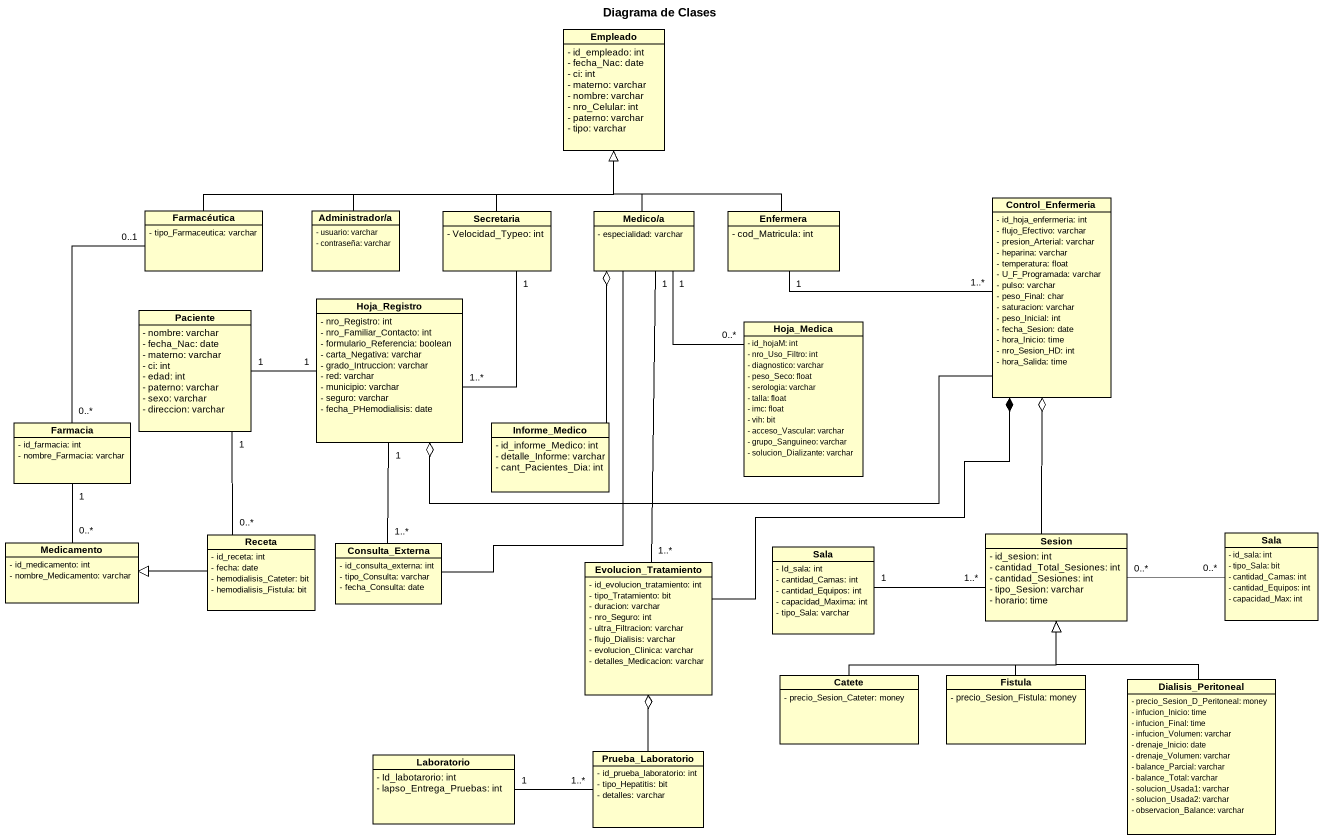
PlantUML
@startuml
title Diagrama de Clases
hide circle
hide empty members
skinparam classAttributeIconSize 0
class Empleado {
  - id_empleado: int
  - fecha_Nac: date
  - ci: int
  - materno: varchar
  - nombre: varchar
  - nro_Celular: int
  - paterno: varchar
  - tipo: varchar
}
class Farmacéutica {
  - tipo_Farmaceutica: varchar
}
class "Administrador/a" as Administrador_a {
  - usuario: varchar
  - contraseña: varchar
}
class Secretaria {
  - Velocidad_Typeo: int
}
class "Medico/a" as Medico_a {
  - especialidad: varchar
}
class Enfermera {
  - cod_Matricula: int
}
class Control_Enfermeria {
  - id_hoja_enfermeria: int
  - flujo_Efectivo: varchar
  - presion_Arterial: varchar
  - heparina: varchar
  - temperatura: float
  - U_F_Programada: varchar
  - pulso: varchar
  - peso_Final: char
  - saturacion: varchar
  - peso_Inicial: int
  - fecha_Sesion: date
  - hora_Inicio: time
  - nro_Sesion_HD: int
  - hora_Salida: time
}
class Hoja_Registro {
  - nro_Registro: int
  - nro_Familiar_Contacto: int
  - formulario_Referencia: boolean
  - carta_Negativa: varchar
  - grado_Intruccion: varchar
  - red: varchar
  - municipio: varchar
  - seguro: varchar
  - fecha_PHemodialisis: date
}
class Paciente {
  - nombre: varchar
  - fecha_Nac: date
  - materno: varchar
  - ci: int
  - edad: int
  - paterno: varchar
  - sexo: varchar
  - direccion: varchar
}
class Hoja_Medica {
  - id_hojaM: int
  - nro_Uso_Filtro: int
  - diagnostico: varchar
  - peso_Seco: float
  - serologia: varchar
  - talla: float
  - imc: float
  - vih: bit
  - acceso_Vascular: varchar
  - grupo_Sanguineo: varchar
  - solucion_Dializante: varchar
}
class Farmacia {
  - id_farmacia: int
  - nombre_Farmacia: varchar
}
class Informe_Medico {
  - id_informe_Medico: int
  - detalle_Informe: varchar
  - cant_Pacientes_Dia: int
}
class Receta {
  - id_receta: int
  - fecha: date
  - hemodialisis_Cateter: bit
  - hemodialisis_Fistula: bit
}
class Sesion {
  - id_sesion: int
  - cantidad_Total_Sesiones: int
  - cantidad_Sesiones: int
  - tipo_Sesion: varchar
  - horario: time
}
class Sala {
  - id_sala: int
  - tipo_Sala: bit
  - cantidad_Camas: int
  - cantidad_Equipos: int
  - capacidad_Max: int
}
class Medicamento {
  - id_medicamento: int
  - nombre_Medicamento: varchar
}
class Consulta_Externa {
  - id_consulta_externa: int
  - tipo_Consulta: varchar
  - fecha_Consulta: date
}
class Evolucion_Tratamiento {
  - id_evolucion_tratamiento: int
  - tipo_Tratamiento: bit
  - duracion: varchar
  - nro_Seguro: int
  - ultra_Filtracion: varchar
  - flujo_Dialisis: varchar
  - evolucion_Clinica: varchar
  - detalles_Medicacion: varchar
}
class "Sala" as Sala_2 {
  - Id_sala: int
  - cantidad_Camas: int
  - cantidad_Equipos: int
  - capacidad_Maxima: int
  - tipo_Sala: varchar
}
class Catete {
  - precio_Sesion_Cateter: money
}
class Fistula {
  - precio_Sesion_Fistula: money
}
class Dialisis_Peritoneal {
  - precio_Sesion_D_Peritoneal: money
  - infucion_Inicio: time
  - infucion_Final: time
  - infucion_Volumen: varchar
  - drenaje_Inicio: date
  - drenaje_Volumen: varchar
  - balance_Parcial: varchar
  - balance_Total: varchar
  - solucion_Usada1: varchar
  - solucion_Usada2: varchar
  - observacion_Balance: varchar
}
class Laboratorio {
  - Id_labotarorio: int
  - lapso_Entrega_Pruebas: int
}
class Prueba_Laboratorio {
  - id_prueba_laboratorio: int
  - tipo_Hepatitis: bit
  - detalles: varchar
}
Farmacéutica -right- Empleado
Farmacéutica "0..1" -- "0..*" Farmacia
Administrador_a -right-|> Empleado
Secretaria -up-|> Empleado
Medico_a -up-|> Empleado
Medico_a "1" -- "0..*" Hoja_Medica
Medico_a "1" -- "1..*" Evolucion_Tratamiento
Enfermera -up-|> Empleado
Enfermera "1" -right- "1..*" Control_Enfermeria
Control_Enfermeria -left-o Hoja_Registro
Hoja_Registro "1..*" -up- "1" Secretaria
Paciente "1" -right- "1" Hoja_Registro
Farmacia "1" -- "0..*" Medicamento
Informe_Medico -up-o Medico_a
Receta "0..*" -up- "1" Paciente
Receta -left-|> Medicamento
Sesion -up-o Control_Enfermeria
Sesion "0..*" -right- "0..*" Sala
Consulta_Externa -up- Medico_a
Consulta_Externa "1..*" -up- "1" Hoja_Registro
Evolucion_Tratamiento -up-* Control_Enfermeria
Sala_2 "1" -right- "1..*" Sesion
Catete -up-|> Sesion
Fistula -up-|> Sesion
Dialisis_Peritoneal -up- Sesion
Laboratorio "1" -right- "1..*" Prueba_Laboratorio
Prueba_Laboratorio -up-o Evolucion_Tratamiento
@enduml
